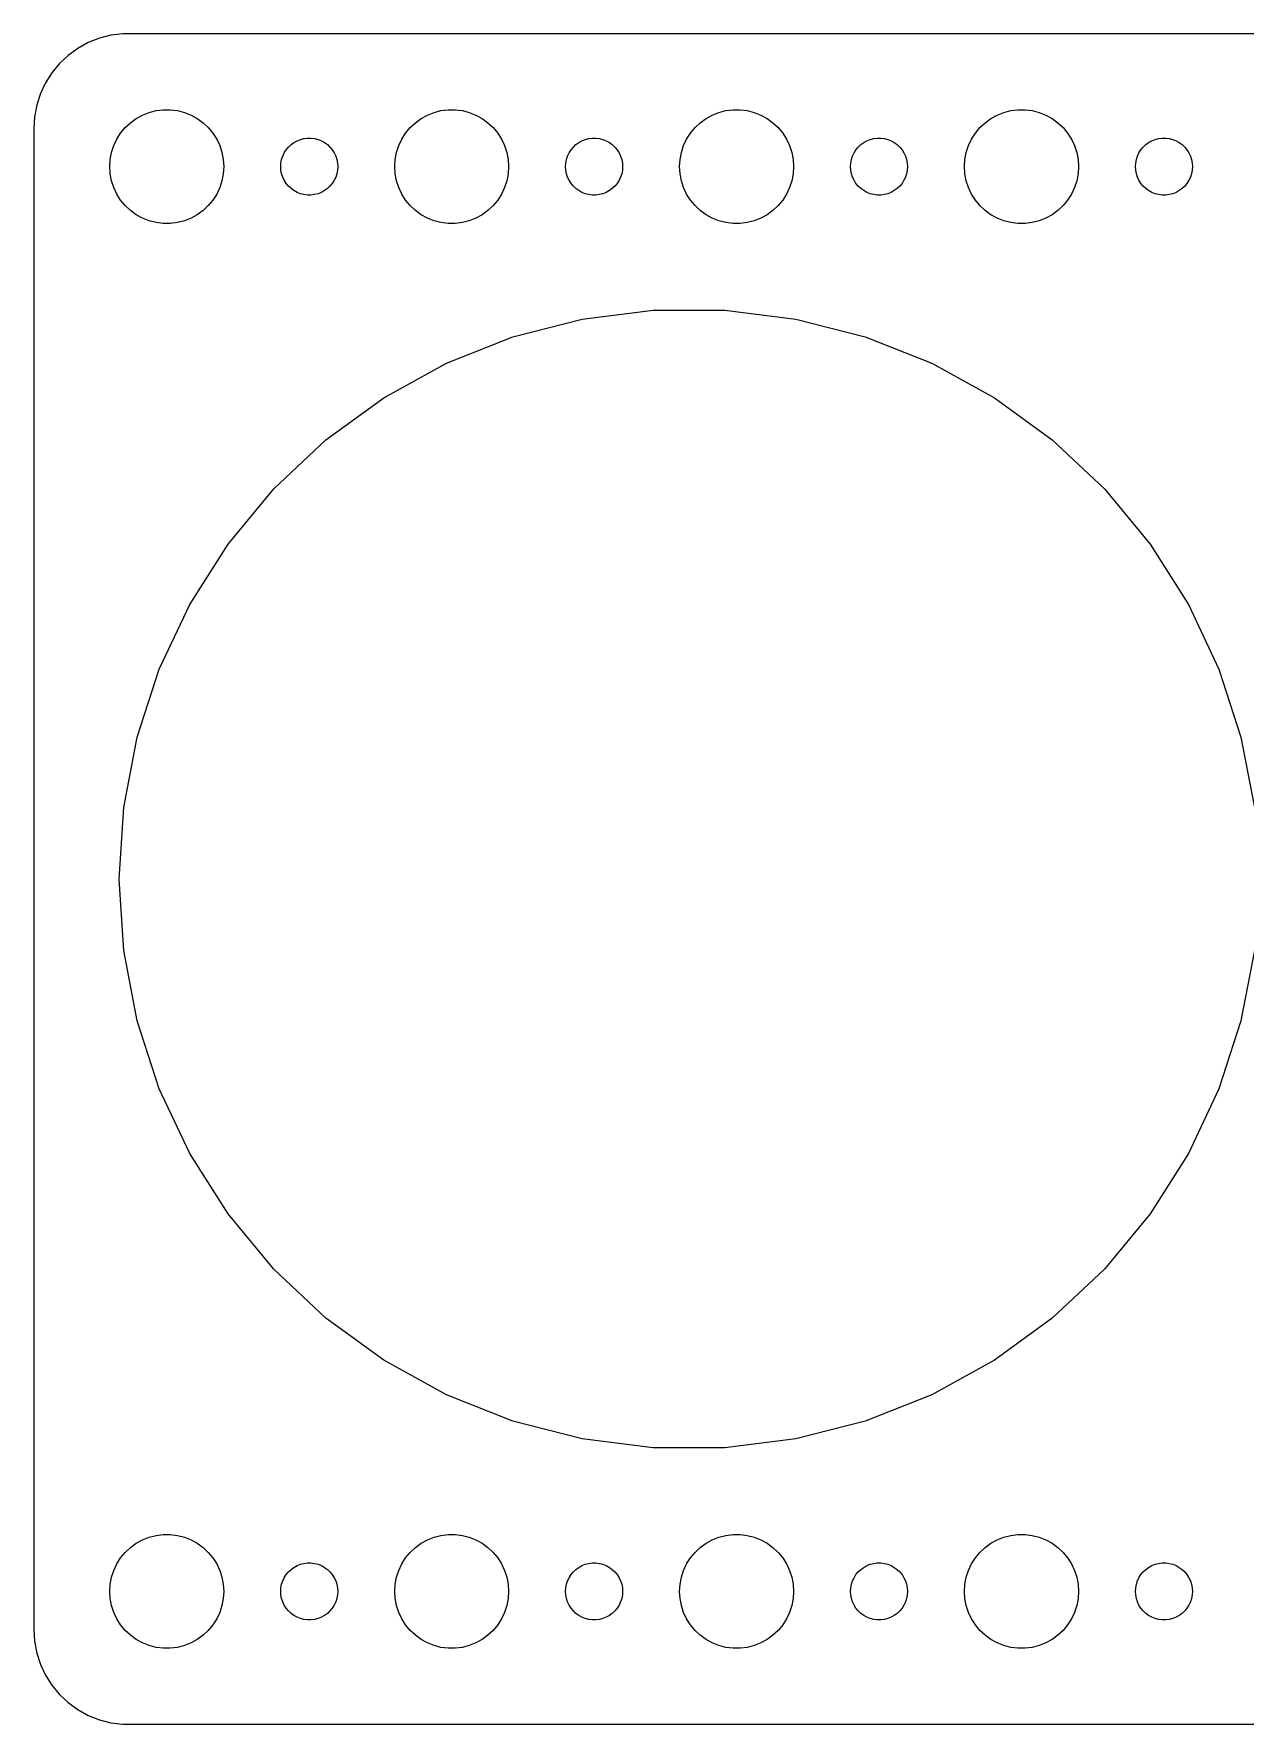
# Model space of a CAD drawing. Header units: metres. Extents: x -164 to 164, y -44 to 44.
# Drawn here: x -164.5 to -100.7, y -44.5 to 44.5 of the extents above; entities that cross this region are included whole.
import ezdxf

# ---------------------------------------------------------------- set-up
doc = ezdxf.new("R2010")
doc.units = ezdxf.units.M

msp = doc.modelspace()

# ---------------------------------------------------------------- linework, layer by layer
for p, q in [((-159.814, 44.4901), (-160.437, 44.4114)), ((159.814, 44.4901), (-159.814, 44.4901)), ((-162.179, 43.7216), (-162.687, 43.3526)), ((-161.629, 44.0241), (-162.179, 43.7216)), ((-161.045, 44.2553), (-161.629, 44.0241)), ((-160.437, 44.4114), (-161.045, 44.2553)), ((-163.145, 42.9227), (-163.545, 42.4389)), ((-162.687, 43.3526), (-163.145, 42.9227)), ((-163.882, 41.9088), (-164.149, 41.3406)), ((-163.545, 42.4389), (-163.882, 41.9088)), ((-164.149, 41.3406), (-164.343, 40.7434)), ((-164.461, 40.1267), (-164.5, 39.5)), ((-164.343, 40.7434), (-164.461, 40.1267)), ((-159.107, 40.033), (-158.777, 40.2145)), ((-158.777, 40.2145), (-158.427, 40.3532)), ((-158.427, 40.3532), (-158.062, 40.4469)), ((-158.062, 40.4469), (-157.688, 40.4941)), ((-157.688, 40.4941), (-157.312, 40.4941)), ((-157.312, 40.4941), (-156.938, 40.4469)), ((-156.938, 40.4469), (-156.573, 40.3532)), ((-156.573, 40.3532), (-156.223, 40.2145)), ((-156.223, 40.2145), (-155.893, 40.033)), ((-144.107, 40.033), (-143.777, 40.2145)), ((-143.777, 40.2145), (-143.427, 40.3532)), ((-143.427, 40.3532), (-143.062, 40.4469)), ((-143.062, 40.4469), (-142.688, 40.4941)), ((-142.688, 40.4941), (-142.312, 40.4941)), ((-142.312, 40.4941), (-141.938, 40.4469)), ((-141.938, 40.4469), (-141.573, 40.3532)), ((-141.573, 40.3532), (-141.223, 40.2145)), ((-141.223, 40.2145), (-140.893, 40.033)), ((-129.107, 40.033), (-128.777, 40.2145)), ((-128.777, 40.2145), (-128.427, 40.3532)), ((-128.427, 40.3532), (-128.062, 40.4469)), ((-128.062, 40.4469), (-127.688, 40.4941)), ((-127.688, 40.4941), (-127.312, 40.4941)), ((-127.312, 40.4941), (-126.938, 40.4469)), ((-126.938, 40.4469), (-126.573, 40.3532)), ((-126.573, 40.3532), (-126.223, 40.2145)), ((-126.223, 40.2145), (-125.893, 40.033)), ((-114.107, 40.033), (-113.777, 40.2145)), ((-113.777, 40.2145), (-113.427, 40.3532)), ((-113.427, 40.3532), (-113.062, 40.4469)), ((-113.062, 40.4469), (-112.688, 40.4941)), ((-112.688, 40.4941), (-112.312, 40.4941)), ((-112.312, 40.4941), (-111.938, 40.4469)), ((-111.938, 40.4469), (-111.573, 40.3532)), ((-111.573, 40.3532), (-111.223, 40.2145)), ((-111.223, 40.2145), (-110.893, 40.033)), ((-164.5, 39.5), (-164.5, -39.5)), ((-160.129, 38.9453), (-159.927, 39.2634)), ((-159.927, 39.2634), (-159.687, 39.5536)), ((-159.687, 39.5536), (-159.412, 39.8115)), ((-159.412, 39.8115), (-159.107, 40.033)), ((-155.893, 40.033), (-155.588, 39.8115)), ((-155.588, 39.8115), (-155.313, 39.5536)), ((-155.313, 39.5536), (-155.073, 39.2634)), ((-155.073, 39.2634), (-154.871, 38.9453)), ((-145.129, 38.9453), (-144.927, 39.2634)), ((-144.927, 39.2634), (-144.687, 39.5536)), ((-144.687, 39.5536), (-144.412, 39.8115)), ((-144.412, 39.8115), (-144.107, 40.033)), ((-140.893, 40.033), (-140.588, 39.8115)), ((-140.588, 39.8115), (-140.313, 39.5536)), ((-140.313, 39.5536), (-140.073, 39.2634)), ((-140.073, 39.2634), (-139.871, 38.9453)), ((-130.129, 38.9453), (-129.927, 39.2634)), ((-129.927, 39.2634), (-129.687, 39.5536)), ((-129.687, 39.5536), (-129.412, 39.8115)), ((-129.412, 39.8115), (-129.107, 40.033)), ((-125.893, 40.033), (-125.588, 39.8115)), ((-125.588, 39.8115), (-125.313, 39.5536)), ((-125.313, 39.5536), (-125.073, 39.2634)), ((-125.073, 39.2634), (-124.871, 38.9453)), ((-115.129, 38.9453), (-114.927, 39.2634)), ((-114.927, 39.2634), (-114.687, 39.5536)), ((-114.687, 39.5536), (-114.412, 39.8115)), ((-114.412, 39.8115), (-114.107, 40.033)), ((-110.893, 40.033), (-110.588, 39.8115)), ((-110.588, 39.8115), (-110.313, 39.5536)), ((-110.313, 39.5536), (-110.073, 39.2634)), ((-110.073, 39.2634), (-109.871, 38.9453)), ((-160.406, 38.2461), (-160.289, 38.6044)), ((-160.289, 38.6044), (-160.129, 38.9453)), ((-154.871, 38.9453), (-154.711, 38.6044)), ((-154.711, 38.6044), (-154.594, 38.2461)), ((-151.314, 38.2226), (-151.214, 38.3817)), ((-151.214, 38.3817), (-151.093, 38.5268)), ((-151.093, 38.5268), (-150.956, 38.6558)), ((-150.956, 38.6558), (-150.804, 38.7665)), ((-150.804, 38.7665), (-150.639, 38.8572)), ((-150.639, 38.8572), (-150.464, 38.9266)), ((-150.464, 38.9266), (-150.281, 38.9734)), ((-150.281, 38.9734), (-150.094, 38.997)), ((-150.094, 38.997), (-149.906, 38.997)), ((-149.906, 38.997), (-149.719, 38.9734)), ((-149.719, 38.9734), (-149.536, 38.9266)), ((-149.536, 38.9266), (-149.361, 38.8572)), ((-149.361, 38.8572), (-149.196, 38.7665)), ((-149.196, 38.7665), (-149.044, 38.6558)), ((-149.044, 38.6558), (-148.907, 38.5268)), ((-148.907, 38.5268), (-148.786, 38.3817)), ((-148.786, 38.3817), (-148.686, 38.2226)), ((-145.406, 38.2461), (-145.289, 38.6044)), ((-145.289, 38.6044), (-145.129, 38.9453)), ((-139.871, 38.9453), (-139.711, 38.6044)), ((-139.711, 38.6044), (-139.594, 38.2461)), ((-136.314, 38.2226), (-136.214, 38.3817)), ((-136.214, 38.3817), (-136.093, 38.5268)), ((-136.093, 38.5268), (-135.956, 38.6558)), ((-135.956, 38.6558), (-135.804, 38.7665)), ((-135.804, 38.7665), (-135.639, 38.8572)), ((-135.639, 38.8572), (-135.464, 38.9266)), ((-135.464, 38.9266), (-135.281, 38.9734)), ((-135.281, 38.9734), (-135.094, 38.997)), ((-135.094, 38.997), (-134.906, 38.997)), ((-134.906, 38.997), (-134.719, 38.9734)), ((-134.719, 38.9734), (-134.536, 38.9266)), ((-134.536, 38.9266), (-134.361, 38.8572)), ((-134.361, 38.8572), (-134.196, 38.7665)), ((-134.196, 38.7665), (-134.044, 38.6558)), ((-134.044, 38.6558), (-133.907, 38.5268)), ((-133.907, 38.5268), (-133.786, 38.3817)), ((-133.786, 38.3817), (-133.686, 38.2226)), ((-130.406, 38.2461), (-130.289, 38.6044)), ((-130.289, 38.6044), (-130.129, 38.9453)), ((-124.871, 38.9453), (-124.711, 38.6044)), ((-124.711, 38.6044), (-124.594, 38.2461)), ((-121.314, 38.2226), (-121.214, 38.3817)), ((-121.214, 38.3817), (-121.093, 38.5268)), ((-121.093, 38.5268), (-120.956, 38.6558)), ((-120.956, 38.6558), (-120.804, 38.7665)), ((-120.804, 38.7665), (-120.639, 38.8572)), ((-120.639, 38.8572), (-120.464, 38.9266)), ((-120.464, 38.9266), (-120.281, 38.9734)), ((-120.281, 38.9734), (-120.094, 38.997)), ((-120.094, 38.997), (-119.906, 38.997)), ((-119.906, 38.997), (-119.719, 38.9734)), ((-119.719, 38.9734), (-119.536, 38.9266)), ((-119.536, 38.9266), (-119.361, 38.8572)), ((-119.361, 38.8572), (-119.196, 38.7665)), ((-119.196, 38.7665), (-119.044, 38.6558)), ((-119.044, 38.6558), (-118.907, 38.5268)), ((-118.907, 38.5268), (-118.786, 38.3817)), ((-118.786, 38.3817), (-118.686, 38.2226)), ((-115.406, 38.2461), (-115.289, 38.6044)), ((-115.289, 38.6044), (-115.129, 38.9453)), ((-109.871, 38.9453), (-109.711, 38.6044)), ((-109.711, 38.6044), (-109.594, 38.2461)), ((-106.314, 38.2226), (-106.214, 38.3817)), ((-106.214, 38.3817), (-106.093, 38.5268)), ((-106.093, 38.5268), (-105.956, 38.6558)), ((-105.956, 38.6558), (-105.804, 38.7665)), ((-105.804, 38.7665), (-105.639, 38.8572)), ((-105.639, 38.8572), (-105.464, 38.9266)), ((-105.464, 38.9266), (-105.281, 38.9734)), ((-105.281, 38.9734), (-105.094, 38.997)), ((-105.094, 38.997), (-104.906, 38.997)), ((-104.906, 38.997), (-104.719, 38.9734)), ((-104.719, 38.9734), (-104.536, 38.9266)), ((-104.536, 38.9266), (-104.361, 38.8572)), ((-104.361, 38.8572), (-104.196, 38.7665)), ((-104.196, 38.7665), (-104.044, 38.6558)), ((-104.044, 38.6558), (-103.907, 38.5268)), ((-103.907, 38.5268), (-103.786, 38.3817)), ((-103.786, 38.3817), (-103.686, 38.2226)), ((-160.5, 37.5), (-160.476, 37.876)), ((-160.476, 37.124), (-160.5, 37.5)), ((-160.476, 37.876), (-160.406, 38.2461)), ((-154.594, 38.2461), (-154.524, 37.876)), ((-154.524, 37.876), (-154.5, 37.5)), ((-154.5, 37.5), (-154.524, 37.124)), ((-151.5, 37.5), (-151.488, 37.688)), ((-151.488, 37.312), (-151.5, 37.5)), ((-151.488, 37.688), (-151.453, 37.873)), ((-151.453, 37.873), (-151.395, 38.0522)), ((-151.395, 38.0522), (-151.314, 38.2226)), ((-148.686, 38.2226), (-148.605, 38.0522)), ((-148.605, 38.0522), (-148.547, 37.873)), ((-148.547, 37.873), (-148.512, 37.688)), ((-148.512, 37.688), (-148.5, 37.5)), ((-148.5, 37.5), (-148.512, 37.312)), ((-145.5, 37.5), (-145.476, 37.876)), ((-145.476, 37.124), (-145.5, 37.5)), ((-145.476, 37.876), (-145.406, 38.2461)), ((-139.594, 38.2461), (-139.524, 37.876)), ((-139.524, 37.876), (-139.5, 37.5)), ((-139.5, 37.5), (-139.524, 37.124)), ((-136.5, 37.5), (-136.488, 37.688)), ((-136.488, 37.312), (-136.5, 37.5)), ((-136.488, 37.688), (-136.453, 37.873)), ((-136.453, 37.873), (-136.395, 38.0522)), ((-136.395, 38.0522), (-136.314, 38.2226)), ((-133.686, 38.2226), (-133.605, 38.0522)), ((-133.605, 38.0522), (-133.547, 37.873)), ((-133.547, 37.873), (-133.512, 37.688)), ((-133.512, 37.688), (-133.5, 37.5)), ((-133.5, 37.5), (-133.512, 37.312)), ((-130.5, 37.5), (-130.476, 37.876)), ((-130.476, 37.124), (-130.5, 37.5)), ((-130.476, 37.876), (-130.406, 38.2461)), ((-124.594, 38.2461), (-124.524, 37.876)), ((-124.524, 37.876), (-124.5, 37.5)), ((-124.5, 37.5), (-124.524, 37.124)), ((-121.5, 37.5), (-121.488, 37.688)), ((-121.488, 37.312), (-121.5, 37.5)), ((-121.488, 37.688), (-121.453, 37.873)), ((-121.453, 37.873), (-121.395, 38.0522)), ((-121.395, 38.0522), (-121.314, 38.2226)), ((-118.686, 38.2226), (-118.605, 38.0522)), ((-118.605, 38.0522), (-118.547, 37.873)), ((-118.547, 37.873), (-118.512, 37.688)), ((-118.512, 37.688), (-118.5, 37.5)), ((-118.5, 37.5), (-118.512, 37.312)), ((-115.5, 37.5), (-115.476, 37.876)), ((-115.476, 37.124), (-115.5, 37.5)), ((-115.476, 37.876), (-115.406, 38.2461)), ((-109.594, 38.2461), (-109.524, 37.876)), ((-109.524, 37.876), (-109.5, 37.5)), ((-109.5, 37.5), (-109.524, 37.124)), ((-106.5, 37.5), (-106.488, 37.688)), ((-106.488, 37.312), (-106.5, 37.5)), ((-106.488, 37.688), (-106.453, 37.873)), ((-106.453, 37.873), (-106.395, 38.0522)), ((-106.395, 38.0522), (-106.314, 38.2226)), ((-103.686, 38.2226), (-103.605, 38.0522)), ((-103.605, 38.0522), (-103.547, 37.873)), ((-103.547, 37.873), (-103.512, 37.688)), ((-103.512, 37.688), (-103.5, 37.5)), ((-103.5, 37.5), (-103.512, 37.312)), ((-160.406, 36.7539), (-160.476, 37.124)), ((-160.289, 36.3956), (-160.406, 36.7539)), ((-154.594, 36.7539), (-154.711, 36.3956)), ((-154.524, 37.124), (-154.594, 36.7539)), ((-151.453, 37.127), (-151.488, 37.312)), ((-151.395, 36.9478), (-151.453, 37.127)), ((-151.314, 36.7774), (-151.395, 36.9478)), ((-151.214, 36.6183), (-151.314, 36.7774)), ((-151.093, 36.4732), (-151.214, 36.6183)), ((-148.786, 36.6183), (-148.907, 36.4732)), ((-148.686, 36.7774), (-148.786, 36.6183)), ((-148.605, 36.9478), (-148.686, 36.7774)), ((-148.547, 37.127), (-148.605, 36.9478)), ((-148.512, 37.312), (-148.547, 37.127)), ((-145.406, 36.7539), (-145.476, 37.124)), ((-145.289, 36.3956), (-145.406, 36.7539)), ((-139.594, 36.7539), (-139.711, 36.3956)), ((-139.524, 37.124), (-139.594, 36.7539)), ((-136.453, 37.127), (-136.488, 37.312)), ((-136.395, 36.9478), (-136.453, 37.127)), ((-136.314, 36.7774), (-136.395, 36.9478)), ((-136.214, 36.6183), (-136.314, 36.7774)), ((-136.093, 36.4732), (-136.214, 36.6183)), ((-133.786, 36.6183), (-133.907, 36.4732)), ((-133.686, 36.7774), (-133.786, 36.6183)), ((-133.605, 36.9478), (-133.686, 36.7774)), ((-133.547, 37.127), (-133.605, 36.9478)), ((-133.512, 37.312), (-133.547, 37.127)), ((-130.406, 36.7539), (-130.476, 37.124)), ((-130.289, 36.3956), (-130.406, 36.7539)), ((-124.594, 36.7539), (-124.711, 36.3956)), ((-124.524, 37.124), (-124.594, 36.7539)), ((-121.453, 37.127), (-121.488, 37.312)), ((-121.395, 36.9478), (-121.453, 37.127)), ((-121.314, 36.7774), (-121.395, 36.9478)), ((-121.214, 36.6183), (-121.314, 36.7774)), ((-121.093, 36.4732), (-121.214, 36.6183)), ((-118.786, 36.6183), (-118.907, 36.4732)), ((-118.686, 36.7774), (-118.786, 36.6183)), ((-118.605, 36.9478), (-118.686, 36.7774)), ((-118.547, 37.127), (-118.605, 36.9478)), ((-118.512, 37.312), (-118.547, 37.127)), ((-115.406, 36.7539), (-115.476, 37.124)), ((-115.289, 36.3956), (-115.406, 36.7539)), ((-109.594, 36.7539), (-109.711, 36.3956)), ((-109.524, 37.124), (-109.594, 36.7539)), ((-106.453, 37.127), (-106.488, 37.312)), ((-106.395, 36.9478), (-106.453, 37.127)), ((-106.314, 36.7774), (-106.395, 36.9478)), ((-106.214, 36.6183), (-106.314, 36.7774)), ((-106.093, 36.4732), (-106.214, 36.6183)), ((-103.786, 36.6183), (-103.907, 36.4732)), ((-103.686, 36.7774), (-103.786, 36.6183)), ((-103.605, 36.9478), (-103.686, 36.7774)), ((-103.547, 37.127), (-103.605, 36.9478)), ((-103.512, 37.312), (-103.547, 37.127)), ((-160.129, 36.0547), (-160.289, 36.3956)), ((-159.927, 35.7366), (-160.129, 36.0547)), ((-159.687, 35.4464), (-159.927, 35.7366)), ((-155.073, 35.7366), (-155.313, 35.4464)), ((-154.871, 36.0547), (-155.073, 35.7366)), ((-154.711, 36.3956), (-154.871, 36.0547)), ((-150.956, 36.3442), (-151.093, 36.4732)), ((-150.804, 36.2335), (-150.956, 36.3442)), ((-150.639, 36.1428), (-150.804, 36.2335)), ((-150.464, 36.0734), (-150.639, 36.1428)), ((-150.281, 36.0266), (-150.464, 36.0734)), ((-150.094, 36.003), (-150.281, 36.0266)), ((-149.906, 36.003), (-150.094, 36.003)), ((-149.719, 36.0266), (-149.906, 36.003)), ((-149.536, 36.0734), (-149.719, 36.0266)), ((-149.361, 36.1428), (-149.536, 36.0734)), ((-149.196, 36.2335), (-149.361, 36.1428)), ((-149.044, 36.3442), (-149.196, 36.2335)), ((-148.907, 36.4732), (-149.044, 36.3442)), ((-145.129, 36.0547), (-145.289, 36.3956)), ((-144.927, 35.7366), (-145.129, 36.0547)), ((-144.687, 35.4464), (-144.927, 35.7366)), ((-140.073, 35.7366), (-140.313, 35.4464)), ((-139.871, 36.0547), (-140.073, 35.7366)), ((-139.711, 36.3956), (-139.871, 36.0547)), ((-135.956, 36.3442), (-136.093, 36.4732)), ((-135.804, 36.2335), (-135.956, 36.3442)), ((-135.639, 36.1428), (-135.804, 36.2335)), ((-135.464, 36.0734), (-135.639, 36.1428)), ((-135.281, 36.0266), (-135.464, 36.0734)), ((-135.094, 36.003), (-135.281, 36.0266)), ((-134.906, 36.003), (-135.094, 36.003)), ((-134.719, 36.0266), (-134.906, 36.003)), ((-134.536, 36.0734), (-134.719, 36.0266)), ((-134.361, 36.1428), (-134.536, 36.0734)), ((-134.196, 36.2335), (-134.361, 36.1428)), ((-134.044, 36.3442), (-134.196, 36.2335)), ((-133.907, 36.4732), (-134.044, 36.3442)), ((-130.129, 36.0547), (-130.289, 36.3956)), ((-129.927, 35.7366), (-130.129, 36.0547)), ((-129.687, 35.4464), (-129.927, 35.7366)), ((-125.073, 35.7366), (-125.313, 35.4464)), ((-124.871, 36.0547), (-125.073, 35.7366)), ((-124.711, 36.3956), (-124.871, 36.0547)), ((-120.956, 36.3442), (-121.093, 36.4732)), ((-120.804, 36.2335), (-120.956, 36.3442)), ((-120.639, 36.1428), (-120.804, 36.2335)), ((-120.464, 36.0734), (-120.639, 36.1428)), ((-120.281, 36.0266), (-120.464, 36.0734)), ((-120.094, 36.003), (-120.281, 36.0266)), ((-119.906, 36.003), (-120.094, 36.003)), ((-119.719, 36.0266), (-119.906, 36.003)), ((-119.536, 36.0734), (-119.719, 36.0266)), ((-119.361, 36.1428), (-119.536, 36.0734)), ((-119.196, 36.2335), (-119.361, 36.1428)), ((-119.044, 36.3442), (-119.196, 36.2335)), ((-118.907, 36.4732), (-119.044, 36.3442)), ((-115.129, 36.0547), (-115.289, 36.3956)), ((-114.927, 35.7366), (-115.129, 36.0547)), ((-114.687, 35.4464), (-114.927, 35.7366)), ((-110.073, 35.7366), (-110.313, 35.4464)), ((-109.871, 36.0547), (-110.073, 35.7366)), ((-109.711, 36.3956), (-109.871, 36.0547)), ((-105.956, 36.3442), (-106.093, 36.4732)), ((-105.804, 36.2335), (-105.956, 36.3442)), ((-105.639, 36.1428), (-105.804, 36.2335)), ((-105.464, 36.0734), (-105.639, 36.1428)), ((-105.281, 36.0266), (-105.464, 36.0734)), ((-105.094, 36.003), (-105.281, 36.0266)), ((-104.906, 36.003), (-105.094, 36.003)), ((-104.719, 36.0266), (-104.906, 36.003)), ((-104.536, 36.0734), (-104.719, 36.0266)), ((-104.361, 36.1428), (-104.536, 36.0734)), ((-104.196, 36.2335), (-104.361, 36.1428)), ((-104.044, 36.3442), (-104.196, 36.2335)), ((-103.907, 36.4732), (-104.044, 36.3442)), ((-159.412, 35.1885), (-159.687, 35.4464)), ((-159.107, 34.967), (-159.412, 35.1885)), ((-158.777, 34.7855), (-159.107, 34.967)), ((-158.427, 34.6468), (-158.777, 34.7855)), ((-156.223, 34.7855), (-156.573, 34.6468)), ((-155.893, 34.967), (-156.223, 34.7855)), ((-155.588, 35.1885), (-155.893, 34.967)), ((-155.313, 35.4464), (-155.588, 35.1885)), ((-144.412, 35.1885), (-144.687, 35.4464)), ((-144.107, 34.967), (-144.412, 35.1885)), ((-143.777, 34.7855), (-144.107, 34.967)), ((-143.427, 34.6468), (-143.777, 34.7855)), ((-141.223, 34.7855), (-141.573, 34.6468)), ((-140.893, 34.967), (-141.223, 34.7855)), ((-140.588, 35.1885), (-140.893, 34.967)), ((-140.313, 35.4464), (-140.588, 35.1885)), ((-129.412, 35.1885), (-129.687, 35.4464)), ((-129.107, 34.967), (-129.412, 35.1885)), ((-128.777, 34.7855), (-129.107, 34.967)), ((-128.427, 34.6468), (-128.777, 34.7855)), ((-126.223, 34.7855), (-126.573, 34.6468)), ((-125.893, 34.967), (-126.223, 34.7855)), ((-125.588, 35.1885), (-125.893, 34.967)), ((-125.313, 35.4464), (-125.588, 35.1885)), ((-114.412, 35.1885), (-114.687, 35.4464)), ((-114.107, 34.967), (-114.412, 35.1885)), ((-113.777, 34.7855), (-114.107, 34.967)), ((-113.427, 34.6468), (-113.777, 34.7855)), ((-111.223, 34.7855), (-111.573, 34.6468)), ((-110.893, 34.967), (-111.223, 34.7855)), ((-110.588, 35.1885), (-110.893, 34.967)), ((-110.313, 35.4464), (-110.588, 35.1885)), ((-158.062, 34.5531), (-158.427, 34.6468)), ((-157.688, 34.5059), (-158.062, 34.5531)), ((-157.312, 34.5059), (-157.688, 34.5059)), ((-156.938, 34.5531), (-157.312, 34.5059)), ((-156.573, 34.6468), (-156.938, 34.5531)), ((-143.062, 34.5531), (-143.427, 34.6468)), ((-142.688, 34.5059), (-143.062, 34.5531)), ((-142.312, 34.5059), (-142.688, 34.5059)), ((-141.938, 34.5531), (-142.312, 34.5059)), ((-141.573, 34.6468), (-141.938, 34.5531)), ((-128.062, 34.5531), (-128.427, 34.6468)), ((-127.688, 34.5059), (-128.062, 34.5531)), ((-127.312, 34.5059), (-127.688, 34.5059)), ((-126.938, 34.5531), (-127.312, 34.5059)), ((-126.573, 34.6468), (-126.938, 34.5531)), ((-113.062, 34.5531), (-113.427, 34.6468)), ((-112.688, 34.5059), (-113.062, 34.5531)), ((-112.312, 34.5059), (-112.688, 34.5059)), ((-111.938, 34.5531), (-112.312, 34.5059)), ((-111.573, 34.6468), (-111.938, 34.5531)), ((-139.271, 28.5317), (-135.621, 29.4686)), ((-135.621, 29.4686), (-131.884, 29.9408)), ((-131.884, 29.9408), (-128.116, 29.9408)), ((-128.116, 29.9408), (-124.379, 29.4686)), ((-124.379, 29.4686), (-120.729, 28.5317)), ((-142.773, 27.1448), (-139.271, 28.5317)), ((-120.729, 28.5317), (-117.227, 27.1448)), ((-146.075, 25.3298), (-142.773, 27.1448)), ((-117.227, 27.1448), (-113.925, 25.3298)), ((-149.123, 23.1154), (-146.075, 25.3298)), ((-113.925, 25.3298), (-110.877, 23.1154)), ((-151.869, 20.5364), (-149.123, 23.1154)), ((-110.877, 23.1154), (-108.131, 20.5364)), ((-154.271, 17.6335), (-151.869, 20.5364)), ((-108.131, 20.5364), (-105.729, 17.6335)), ((-156.289, 14.4526), (-154.271, 17.6335)), ((-105.729, 17.6335), (-103.711, 14.4526)), ((-157.893, 11.0437), (-156.289, 14.4526)), ((-103.711, 14.4526), (-102.107, 11.0437)), ((-159.057, 7.46069), (-157.893, 11.0437)), ((-102.107, 11.0437), (-100.943, 7.46069)), ((-159.763, 3.75999), (-159.057, 7.46069)), ((-100.943, 7.46069), (-100.237, 3.75999)), ((-160, 0), (-159.763, 3.75999)), ((-159.763, -3.75999), (-160, 0)), ((-159.057, -7.46069), (-159.763, -3.75999)), ((-100.237, -3.75999), (-100.943, -7.46069)), ((-157.893, -11.0437), (-159.057, -7.46069)), ((-100.943, -7.46069), (-102.107, -11.0437)), ((-156.289, -14.4526), (-157.893, -11.0437)), ((-102.107, -11.0437), (-103.711, -14.4526)), ((-154.271, -17.6335), (-156.289, -14.4526)), ((-103.711, -14.4526), (-105.729, -17.6335)), ((-151.869, -20.5364), (-154.271, -17.6335)), ((-105.729, -17.6335), (-108.131, -20.5364)), ((-149.123, -23.1154), (-151.869, -20.5364)), ((-108.131, -20.5364), (-110.877, -23.1154)), ((-146.075, -25.3298), (-149.123, -23.1154)), ((-110.877, -23.1154), (-113.925, -25.3298)), ((-142.773, -27.1448), (-146.075, -25.3298)), ((-113.925, -25.3298), (-117.227, -27.1448)), ((-139.271, -28.5317), (-142.773, -27.1448)), ((-117.227, -27.1448), (-120.729, -28.5317)), ((-135.621, -29.4686), (-139.271, -28.5317)), ((-120.729, -28.5317), (-124.379, -29.4686)), ((-131.884, -29.9408), (-135.621, -29.4686)), ((-128.116, -29.9408), (-131.884, -29.9408)), ((-124.379, -29.4686), (-128.116, -29.9408)), ((-158.777, -34.7855), (-158.427, -34.6468)), ((-158.427, -34.6468), (-158.062, -34.5531)), ((-158.062, -34.5531), (-157.688, -34.5059)), ((-157.688, -34.5059), (-157.312, -34.5059)), ((-157.312, -34.5059), (-156.938, -34.5531)), ((-156.938, -34.5531), (-156.573, -34.6468)), ((-156.573, -34.6468), (-156.223, -34.7855)), ((-143.777, -34.7855), (-143.427, -34.6468)), ((-143.427, -34.6468), (-143.062, -34.5531)), ((-143.062, -34.5531), (-142.688, -34.5059)), ((-142.688, -34.5059), (-142.312, -34.5059)), ((-142.312, -34.5059), (-141.938, -34.5531)), ((-141.938, -34.5531), (-141.573, -34.6468)), ((-141.573, -34.6468), (-141.223, -34.7855)), ((-128.777, -34.7855), (-128.427, -34.6468)), ((-128.427, -34.6468), (-128.062, -34.5531)), ((-128.062, -34.5531), (-127.688, -34.5059)), ((-127.688, -34.5059), (-127.312, -34.5059)), ((-127.312, -34.5059), (-126.938, -34.5531)), ((-126.938, -34.5531), (-126.573, -34.6468)), ((-126.573, -34.6468), (-126.223, -34.7855)), ((-113.777, -34.7855), (-113.427, -34.6468)), ((-113.427, -34.6468), (-113.062, -34.5531)), ((-113.062, -34.5531), (-112.688, -34.5059)), ((-112.688, -34.5059), (-112.312, -34.5059)), ((-112.312, -34.5059), (-111.938, -34.5531)), ((-111.938, -34.5531), (-111.573, -34.6468)), ((-111.573, -34.6468), (-111.223, -34.7855)), ((-159.927, -35.7366), (-159.687, -35.4464)), ((-159.687, -35.4464), (-159.412, -35.1885)), ((-159.412, -35.1885), (-159.107, -34.967)), ((-159.107, -34.967), (-158.777, -34.7855)), ((-156.223, -34.7855), (-155.893, -34.967)), ((-155.893, -34.967), (-155.588, -35.1885)), ((-155.588, -35.1885), (-155.313, -35.4464)), ((-155.313, -35.4464), (-155.073, -35.7366)), ((-144.927, -35.7366), (-144.687, -35.4464)), ((-144.687, -35.4464), (-144.412, -35.1885)), ((-144.412, -35.1885), (-144.107, -34.967)), ((-144.107, -34.967), (-143.777, -34.7855)), ((-141.223, -34.7855), (-140.893, -34.967)), ((-140.893, -34.967), (-140.588, -35.1885)), ((-140.588, -35.1885), (-140.313, -35.4464)), ((-140.313, -35.4464), (-140.073, -35.7366)), ((-129.927, -35.7366), (-129.687, -35.4464)), ((-129.687, -35.4464), (-129.412, -35.1885)), ((-129.412, -35.1885), (-129.107, -34.967)), ((-129.107, -34.967), (-128.777, -34.7855)), ((-126.223, -34.7855), (-125.893, -34.967)), ((-125.893, -34.967), (-125.588, -35.1885)), ((-125.588, -35.1885), (-125.313, -35.4464)), ((-125.313, -35.4464), (-125.073, -35.7366)), ((-114.927, -35.7366), (-114.687, -35.4464)), ((-114.687, -35.4464), (-114.412, -35.1885)), ((-114.412, -35.1885), (-114.107, -34.967)), ((-114.107, -34.967), (-113.777, -34.7855)), ((-111.223, -34.7855), (-110.893, -34.967)), ((-110.893, -34.967), (-110.588, -35.1885)), ((-110.588, -35.1885), (-110.313, -35.4464)), ((-110.313, -35.4464), (-110.073, -35.7366)), ((-160.406, -36.7539), (-160.289, -36.3956)), ((-160.289, -36.3956), (-160.129, -36.0547)), ((-160.129, -36.0547), (-159.927, -35.7366)), ((-155.073, -35.7366), (-154.871, -36.0547)), ((-154.871, -36.0547), (-154.711, -36.3956)), ((-154.711, -36.3956), (-154.594, -36.7539)), ((-151.214, -36.6183), (-151.093, -36.4732)), ((-151.093, -36.4732), (-150.956, -36.3442)), ((-150.956, -36.3442), (-150.804, -36.2335)), ((-150.804, -36.2335), (-150.639, -36.1428)), ((-150.639, -36.1428), (-150.464, -36.0734)), ((-150.464, -36.0734), (-150.281, -36.0266)), ((-150.281, -36.0266), (-150.094, -36.003)), ((-150.094, -36.003), (-149.906, -36.003)), ((-149.906, -36.003), (-149.719, -36.0266)), ((-149.719, -36.0266), (-149.536, -36.0734)), ((-149.536, -36.0734), (-149.361, -36.1428)), ((-149.361, -36.1428), (-149.196, -36.2335)), ((-149.196, -36.2335), (-149.044, -36.3442)), ((-149.044, -36.3442), (-148.907, -36.4732)), ((-148.907, -36.4732), (-148.786, -36.6183)), ((-145.406, -36.7539), (-145.289, -36.3956)), ((-145.289, -36.3956), (-145.129, -36.0547)), ((-145.129, -36.0547), (-144.927, -35.7366)), ((-140.073, -35.7366), (-139.871, -36.0547)), ((-139.871, -36.0547), (-139.711, -36.3956)), ((-139.711, -36.3956), (-139.594, -36.7539)), ((-136.214, -36.6183), (-136.093, -36.4732)), ((-136.093, -36.4732), (-135.956, -36.3442)), ((-135.956, -36.3442), (-135.804, -36.2335)), ((-135.804, -36.2335), (-135.639, -36.1428)), ((-135.639, -36.1428), (-135.464, -36.0734)), ((-135.464, -36.0734), (-135.281, -36.0266)), ((-135.281, -36.0266), (-135.094, -36.003)), ((-135.094, -36.003), (-134.906, -36.003)), ((-134.906, -36.003), (-134.719, -36.0266)), ((-134.719, -36.0266), (-134.536, -36.0734)), ((-134.536, -36.0734), (-134.361, -36.1428)), ((-134.361, -36.1428), (-134.196, -36.2335)), ((-134.196, -36.2335), (-134.044, -36.3442)), ((-134.044, -36.3442), (-133.907, -36.4732)), ((-133.907, -36.4732), (-133.786, -36.6183)), ((-130.406, -36.7539), (-130.289, -36.3956)), ((-130.289, -36.3956), (-130.129, -36.0547)), ((-130.129, -36.0547), (-129.927, -35.7366)), ((-125.073, -35.7366), (-124.871, -36.0547)), ((-124.871, -36.0547), (-124.711, -36.3956)), ((-124.711, -36.3956), (-124.594, -36.7539)), ((-121.214, -36.6183), (-121.093, -36.4732)), ((-121.093, -36.4732), (-120.956, -36.3442)), ((-120.956, -36.3442), (-120.804, -36.2335)), ((-120.804, -36.2335), (-120.639, -36.1428)), ((-120.639, -36.1428), (-120.464, -36.0734)), ((-120.464, -36.0734), (-120.281, -36.0266)), ((-120.281, -36.0266), (-120.094, -36.003)), ((-120.094, -36.003), (-119.906, -36.003)), ((-119.906, -36.003), (-119.719, -36.0266)), ((-119.719, -36.0266), (-119.536, -36.0734)), ((-119.536, -36.0734), (-119.361, -36.1428)), ((-119.361, -36.1428), (-119.196, -36.2335)), ((-119.196, -36.2335), (-119.044, -36.3442)), ((-119.044, -36.3442), (-118.907, -36.4732)), ((-118.907, -36.4732), (-118.786, -36.6183)), ((-115.406, -36.7539), (-115.289, -36.3956)), ((-115.289, -36.3956), (-115.129, -36.0547)), ((-115.129, -36.0547), (-114.927, -35.7366)), ((-110.073, -35.7366), (-109.871, -36.0547)), ((-109.871, -36.0547), (-109.711, -36.3956)), ((-109.711, -36.3956), (-109.594, -36.7539)), ((-106.214, -36.6183), (-106.093, -36.4732)), ((-106.093, -36.4732), (-105.956, -36.3442)), ((-105.956, -36.3442), (-105.804, -36.2335)), ((-105.804, -36.2335), (-105.639, -36.1428)), ((-105.639, -36.1428), (-105.464, -36.0734)), ((-105.464, -36.0734), (-105.281, -36.0266)), ((-105.281, -36.0266), (-105.094, -36.003)), ((-105.094, -36.003), (-104.906, -36.003)), ((-104.906, -36.003), (-104.719, -36.0266)), ((-104.719, -36.0266), (-104.536, -36.0734)), ((-104.536, -36.0734), (-104.361, -36.1428)), ((-104.361, -36.1428), (-104.196, -36.2335)), ((-104.196, -36.2335), (-104.044, -36.3442)), ((-104.044, -36.3442), (-103.907, -36.4732)), ((-103.907, -36.4732), (-103.786, -36.6183)), ((-160.5, -37.5), (-160.476, -37.124)), ((-160.476, -37.124), (-160.406, -36.7539)), ((-154.594, -36.7539), (-154.524, -37.124)), ((-154.524, -37.124), (-154.5, -37.5)), ((-151.5, -37.5), (-151.488, -37.312)), ((-151.488, -37.312), (-151.453, -37.127)), ((-151.453, -37.127), (-151.395, -36.9478)), ((-151.395, -36.9478), (-151.314, -36.7774)), ((-151.314, -36.7774), (-151.214, -36.6183)), ((-148.786, -36.6183), (-148.686, -36.7774)), ((-148.686, -36.7774), (-148.605, -36.9478)), ((-148.605, -36.9478), (-148.547, -37.127)), ((-148.547, -37.127), (-148.512, -37.312)), ((-148.512, -37.312), (-148.5, -37.5)), ((-145.5, -37.5), (-145.476, -37.124)), ((-145.476, -37.124), (-145.406, -36.7539)), ((-139.594, -36.7539), (-139.524, -37.124)), ((-139.524, -37.124), (-139.5, -37.5)), ((-136.5, -37.5), (-136.488, -37.312)), ((-136.488, -37.312), (-136.453, -37.127)), ((-136.453, -37.127), (-136.395, -36.9478)), ((-136.395, -36.9478), (-136.314, -36.7774)), ((-136.314, -36.7774), (-136.214, -36.6183)), ((-133.786, -36.6183), (-133.686, -36.7774)), ((-133.686, -36.7774), (-133.605, -36.9478)), ((-133.605, -36.9478), (-133.547, -37.127)), ((-133.547, -37.127), (-133.512, -37.312)), ((-133.512, -37.312), (-133.5, -37.5)), ((-130.5, -37.5), (-130.476, -37.124)), ((-130.476, -37.124), (-130.406, -36.7539)), ((-124.594, -36.7539), (-124.524, -37.124)), ((-124.524, -37.124), (-124.5, -37.5)), ((-121.5, -37.5), (-121.488, -37.312)), ((-121.488, -37.312), (-121.453, -37.127)), ((-121.453, -37.127), (-121.395, -36.9478)), ((-121.395, -36.9478), (-121.314, -36.7774)), ((-121.314, -36.7774), (-121.214, -36.6183)), ((-118.786, -36.6183), (-118.686, -36.7774)), ((-118.686, -36.7774), (-118.605, -36.9478)), ((-118.605, -36.9478), (-118.547, -37.127)), ((-118.547, -37.127), (-118.512, -37.312)), ((-118.512, -37.312), (-118.5, -37.5)), ((-115.5, -37.5), (-115.476, -37.124)), ((-115.476, -37.124), (-115.406, -36.7539)), ((-109.594, -36.7539), (-109.524, -37.124)), ((-109.524, -37.124), (-109.5, -37.5)), ((-106.5, -37.5), (-106.488, -37.312)), ((-106.488, -37.312), (-106.453, -37.127)), ((-106.453, -37.127), (-106.395, -36.9478)), ((-106.395, -36.9478), (-106.314, -36.7774)), ((-106.314, -36.7774), (-106.214, -36.6183)), ((-103.786, -36.6183), (-103.686, -36.7774)), ((-103.686, -36.7774), (-103.605, -36.9478)), ((-103.605, -36.9478), (-103.547, -37.127)), ((-103.547, -37.127), (-103.512, -37.312)), ((-103.512, -37.312), (-103.5, -37.5)), ((-160.476, -37.876), (-160.5, -37.5)), ((-160.406, -38.2461), (-160.476, -37.876)), ((-160.289, -38.6044), (-160.406, -38.2461)), ((-154.594, -38.2461), (-154.711, -38.6044)), ((-154.524, -37.876), (-154.594, -38.2461)), ((-154.5, -37.5), (-154.524, -37.876)), ((-151.488, -37.688), (-151.5, -37.5)), ((-151.453, -37.873), (-151.488, -37.688)), ((-151.395, -38.0522), (-151.453, -37.873)), ((-151.314, -38.2226), (-151.395, -38.0522)), ((-151.214, -38.3817), (-151.314, -38.2226)), ((-148.686, -38.2226), (-148.786, -38.3817)), ((-148.605, -38.0522), (-148.686, -38.2226)), ((-148.547, -37.873), (-148.605, -38.0522)), ((-148.512, -37.688), (-148.547, -37.873)), ((-148.5, -37.5), (-148.512, -37.688)), ((-145.476, -37.876), (-145.5, -37.5)), ((-145.406, -38.2461), (-145.476, -37.876)), ((-145.289, -38.6044), (-145.406, -38.2461)), ((-139.594, -38.2461), (-139.711, -38.6044)), ((-139.524, -37.876), (-139.594, -38.2461)), ((-139.5, -37.5), (-139.524, -37.876)), ((-136.488, -37.688), (-136.5, -37.5)), ((-136.453, -37.873), (-136.488, -37.688)), ((-136.395, -38.0522), (-136.453, -37.873)), ((-136.314, -38.2226), (-136.395, -38.0522)), ((-136.214, -38.3817), (-136.314, -38.2226)), ((-133.686, -38.2226), (-133.786, -38.3817)), ((-133.605, -38.0522), (-133.686, -38.2226)), ((-133.547, -37.873), (-133.605, -38.0522)), ((-133.512, -37.688), (-133.547, -37.873)), ((-133.5, -37.5), (-133.512, -37.688)), ((-130.476, -37.876), (-130.5, -37.5)), ((-130.406, -38.2461), (-130.476, -37.876)), ((-130.289, -38.6044), (-130.406, -38.2461)), ((-124.594, -38.2461), (-124.711, -38.6044)), ((-124.524, -37.876), (-124.594, -38.2461)), ((-124.5, -37.5), (-124.524, -37.876)), ((-121.488, -37.688), (-121.5, -37.5)), ((-121.453, -37.873), (-121.488, -37.688)), ((-121.395, -38.0522), (-121.453, -37.873)), ((-121.314, -38.2226), (-121.395, -38.0522)), ((-121.214, -38.3817), (-121.314, -38.2226)), ((-118.686, -38.2226), (-118.786, -38.3817)), ((-118.605, -38.0522), (-118.686, -38.2226)), ((-118.547, -37.873), (-118.605, -38.0522)), ((-118.512, -37.688), (-118.547, -37.873)), ((-118.5, -37.5), (-118.512, -37.688)), ((-115.476, -37.876), (-115.5, -37.5)), ((-115.406, -38.2461), (-115.476, -37.876)), ((-115.289, -38.6044), (-115.406, -38.2461)), ((-109.594, -38.2461), (-109.711, -38.6044)), ((-109.524, -37.876), (-109.594, -38.2461)), ((-109.5, -37.5), (-109.524, -37.876)), ((-106.488, -37.688), (-106.5, -37.5)), ((-106.453, -37.873), (-106.488, -37.688)), ((-106.395, -38.0522), (-106.453, -37.873)), ((-106.314, -38.2226), (-106.395, -38.0522)), ((-106.214, -38.3817), (-106.314, -38.2226)), ((-103.686, -38.2226), (-103.786, -38.3817)), ((-103.605, -38.0522), (-103.686, -38.2226)), ((-103.547, -37.873), (-103.605, -38.0522)), ((-103.512, -37.688), (-103.547, -37.873)), ((-103.5, -37.5), (-103.512, -37.688)), ((-160.129, -38.9453), (-160.289, -38.6044)), ((-159.927, -39.2634), (-160.129, -38.9453)), ((-154.871, -38.9453), (-155.073, -39.2634)), ((-154.711, -38.6044), (-154.871, -38.9453)), ((-151.093, -38.5268), (-151.214, -38.3817)), ((-150.956, -38.6558), (-151.093, -38.5268)), ((-150.804, -38.7665), (-150.956, -38.6558)), ((-150.639, -38.8572), (-150.804, -38.7665)), ((-150.464, -38.9266), (-150.639, -38.8572)), ((-150.281, -38.9734), (-150.464, -38.9266)), ((-150.094, -38.997), (-150.281, -38.9734)), ((-149.906, -38.997), (-150.094, -38.997)), ((-149.719, -38.9734), (-149.906, -38.997)), ((-149.536, -38.9266), (-149.719, -38.9734)), ((-149.361, -38.8572), (-149.536, -38.9266)), ((-149.196, -38.7665), (-149.361, -38.8572)), ((-149.044, -38.6558), (-149.196, -38.7665)), ((-148.907, -38.5268), (-149.044, -38.6558)), ((-148.786, -38.3817), (-148.907, -38.5268)), ((-145.129, -38.9453), (-145.289, -38.6044)), ((-144.927, -39.2634), (-145.129, -38.9453)), ((-139.871, -38.9453), (-140.073, -39.2634)), ((-139.711, -38.6044), (-139.871, -38.9453)), ((-136.093, -38.5268), (-136.214, -38.3817)), ((-135.956, -38.6558), (-136.093, -38.5268)), ((-135.804, -38.7665), (-135.956, -38.6558)), ((-135.639, -38.8572), (-135.804, -38.7665)), ((-135.464, -38.9266), (-135.639, -38.8572)), ((-135.281, -38.9734), (-135.464, -38.9266)), ((-135.094, -38.997), (-135.281, -38.9734)), ((-134.906, -38.997), (-135.094, -38.997)), ((-134.719, -38.9734), (-134.906, -38.997)), ((-134.536, -38.9266), (-134.719, -38.9734)), ((-134.361, -38.8572), (-134.536, -38.9266)), ((-134.196, -38.7665), (-134.361, -38.8572)), ((-134.044, -38.6558), (-134.196, -38.7665)), ((-133.907, -38.5268), (-134.044, -38.6558)), ((-133.786, -38.3817), (-133.907, -38.5268)), ((-130.129, -38.9453), (-130.289, -38.6044)), ((-129.927, -39.2634), (-130.129, -38.9453)), ((-124.871, -38.9453), (-125.073, -39.2634)), ((-124.711, -38.6044), (-124.871, -38.9453)), ((-121.093, -38.5268), (-121.214, -38.3817)), ((-120.956, -38.6558), (-121.093, -38.5268)), ((-120.804, -38.7665), (-120.956, -38.6558)), ((-120.639, -38.8572), (-120.804, -38.7665)), ((-120.464, -38.9266), (-120.639, -38.8572)), ((-120.281, -38.9734), (-120.464, -38.9266)), ((-120.094, -38.997), (-120.281, -38.9734)), ((-119.906, -38.997), (-120.094, -38.997)), ((-119.719, -38.9734), (-119.906, -38.997)), ((-119.536, -38.9266), (-119.719, -38.9734)), ((-119.361, -38.8572), (-119.536, -38.9266)), ((-119.196, -38.7665), (-119.361, -38.8572)), ((-119.044, -38.6558), (-119.196, -38.7665)), ((-118.907, -38.5268), (-119.044, -38.6558)), ((-118.786, -38.3817), (-118.907, -38.5268)), ((-115.129, -38.9453), (-115.289, -38.6044)), ((-114.927, -39.2634), (-115.129, -38.9453)), ((-109.871, -38.9453), (-110.073, -39.2634)), ((-109.711, -38.6044), (-109.871, -38.9453)), ((-106.093, -38.5268), (-106.214, -38.3817)), ((-105.956, -38.6558), (-106.093, -38.5268)), ((-105.804, -38.7665), (-105.956, -38.6558)), ((-105.639, -38.8572), (-105.804, -38.7665)), ((-105.464, -38.9266), (-105.639, -38.8572)), ((-105.281, -38.9734), (-105.464, -38.9266)), ((-105.094, -38.997), (-105.281, -38.9734)), ((-104.906, -38.997), (-105.094, -38.997)), ((-104.719, -38.9734), (-104.906, -38.997)), ((-104.536, -38.9266), (-104.719, -38.9734)), ((-104.361, -38.8572), (-104.536, -38.9266)), ((-104.196, -38.7665), (-104.361, -38.8572)), ((-104.044, -38.6558), (-104.196, -38.7665)), ((-103.907, -38.5268), (-104.044, -38.6558)), ((-103.786, -38.3817), (-103.907, -38.5268)), ((-164.5, -39.5), (-164.461, -40.1267)), ((-159.687, -39.5536), (-159.927, -39.2634)), ((-159.412, -39.8115), (-159.687, -39.5536)), ((-159.107, -40.033), (-159.412, -39.8115)), ((-158.777, -40.2145), (-159.107, -40.033)), ((-155.893, -40.033), (-156.223, -40.2145)), ((-155.588, -39.8115), (-155.893, -40.033)), ((-155.313, -39.5536), (-155.588, -39.8115)), ((-155.073, -39.2634), (-155.313, -39.5536)), ((-144.687, -39.5536), (-144.927, -39.2634)), ((-144.412, -39.8115), (-144.687, -39.5536)), ((-144.107, -40.033), (-144.412, -39.8115)), ((-143.777, -40.2145), (-144.107, -40.033)), ((-140.893, -40.033), (-141.223, -40.2145)), ((-140.588, -39.8115), (-140.893, -40.033)), ((-140.313, -39.5536), (-140.588, -39.8115)), ((-140.073, -39.2634), (-140.313, -39.5536)), ((-129.687, -39.5536), (-129.927, -39.2634)), ((-129.412, -39.8115), (-129.687, -39.5536)), ((-129.107, -40.033), (-129.412, -39.8115)), ((-128.777, -40.2145), (-129.107, -40.033)), ((-125.893, -40.033), (-126.223, -40.2145)), ((-125.588, -39.8115), (-125.893, -40.033)), ((-125.313, -39.5536), (-125.588, -39.8115)), ((-125.073, -39.2634), (-125.313, -39.5536)), ((-114.687, -39.5536), (-114.927, -39.2634)), ((-114.412, -39.8115), (-114.687, -39.5536)), ((-114.107, -40.033), (-114.412, -39.8115)), ((-113.777, -40.2145), (-114.107, -40.033)), ((-110.893, -40.033), (-111.223, -40.2145)), ((-110.588, -39.8115), (-110.893, -40.033)), ((-110.313, -39.5536), (-110.588, -39.8115)), ((-110.073, -39.2634), (-110.313, -39.5536)), ((-164.461, -40.1267), (-164.343, -40.7434)), ((-164.343, -40.7434), (-164.149, -41.3406)), ((-158.427, -40.3532), (-158.777, -40.2145)), ((-158.062, -40.4469), (-158.427, -40.3532)), ((-157.688, -40.4941), (-158.062, -40.4469)), ((-157.312, -40.4941), (-157.688, -40.4941)), ((-156.938, -40.4469), (-157.312, -40.4941)), ((-156.573, -40.3532), (-156.938, -40.4469)), ((-156.223, -40.2145), (-156.573, -40.3532)), ((-143.427, -40.3532), (-143.777, -40.2145)), ((-143.062, -40.4469), (-143.427, -40.3532)), ((-142.688, -40.4941), (-143.062, -40.4469)), ((-142.312, -40.4941), (-142.688, -40.4941)), ((-141.938, -40.4469), (-142.312, -40.4941)), ((-141.573, -40.3532), (-141.938, -40.4469)), ((-141.223, -40.2145), (-141.573, -40.3532)), ((-128.427, -40.3532), (-128.777, -40.2145)), ((-128.062, -40.4469), (-128.427, -40.3532)), ((-127.688, -40.4941), (-128.062, -40.4469)), ((-127.312, -40.4941), (-127.688, -40.4941)), ((-126.938, -40.4469), (-127.312, -40.4941)), ((-126.573, -40.3532), (-126.938, -40.4469)), ((-126.223, -40.2145), (-126.573, -40.3532)), ((-113.427, -40.3532), (-113.777, -40.2145)), ((-113.062, -40.4469), (-113.427, -40.3532)), ((-112.688, -40.4941), (-113.062, -40.4469)), ((-112.312, -40.4941), (-112.688, -40.4941)), ((-111.938, -40.4469), (-112.312, -40.4941)), ((-111.573, -40.3532), (-111.938, -40.4469)), ((-111.223, -40.2145), (-111.573, -40.3532)), ((-164.149, -41.3406), (-163.882, -41.9088)), ((-163.882, -41.9088), (-163.545, -42.4389)), ((-163.545, -42.4389), (-163.145, -42.9227)), ((-163.145, -42.9227), (-162.687, -43.3526)), ((-162.687, -43.3526), (-162.179, -43.7216)), ((-162.179, -43.7216), (-161.629, -44.0241)), ((-161.629, -44.0241), (-161.045, -44.2553)), ((-161.045, -44.2553), (-160.437, -44.4114)), ((-160.437, -44.4114), (-159.814, -44.4901)), ((-159.814, -44.4901), (159.814, -44.4901))]:
    msp.add_line(p, q)

doc.saveas('drawing.dxf')
